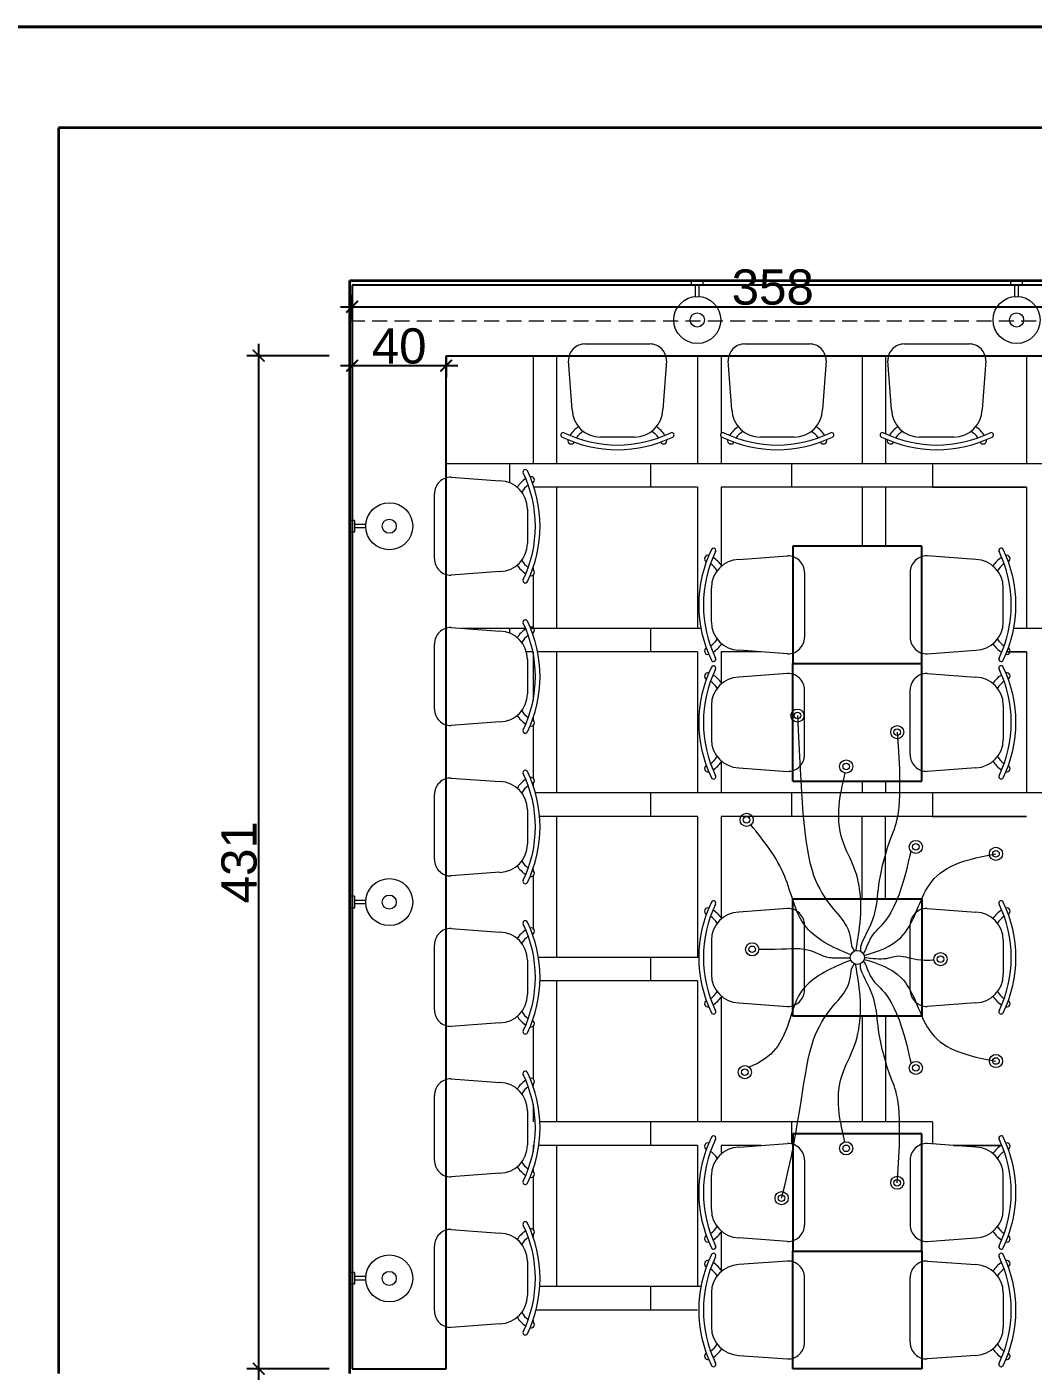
# Model space of a CAD drawing. Header units: millimetres. Extents: x -937 to 10425, y -275 to 2422.
# Drawn here: x 7904 to 8333, y 750 to 1322 of the extents above; entities that cross this region are included whole.
import ezdxf

# ---------------------------------------------------------------- set-up
doc = ezdxf.new("R2010")
doc.units = ezdxf.units.MM
doc.header["$PDMODE"] = 35
doc.linetypes.add('HIDDEN', pattern=[9.525, 6.35, -3.175])
for name, color, linetype, lineweight in [('Sebe - ANTET', 143, 'Continuous', 5), ('Sebe - Aydınlatma', 240, 'Continuous', 18), ('Sebe - Duvar', 5, 'Continuous', 35), ('Sebe - Mobilya', 11, 'Continuous', 25), ('Sebe - Mobilya Alçak', 41, 'Continuous', 20), ('Sebe - Tefriş - ince', 9, 'Continuous', 0)]:
    doc.layers.add(name, color=color, linetype=linetype, lineweight=lineweight)
doc.styles.get("Standard").update_dxf_attribs({"font": 'arial.ttf'})
doc.dimstyles.new('ölçü iç', dxfattribs={"dimtxt": 15, "dimasz": 5, "dimexe": 5, "dimexo": 0.625, "dimtad": 1, "dimdec": 0, "dimtxsty": 'Standard', "dimblk": 'ARCHTICK', "dimcen": 5, "dimdle": 5, "dimclrd": 253, "dimclre": 253, "dimadec": 0, "dimazin": 0, "dimtfac": 1, "dimtdec": 0, "dimtmove": 0, "dimatfit": 3, "dimldrblk": 'ARCHTICK', "dimfxl": 30, "dimfxlon": 1, "dimarcsym": 2})

# ---------------------------------------------------------------- blocks, each defined once
blk = doc.blocks.new('_ArchTick')
at = {"color": 0, "linetype": 'ByBlock', "const_width": 0.15}
blk.add_lwpolyline([(-0.5, -0.5), (0.5, 0.5)], dxfattribs=at)
blk = doc.blocks.new('*D200')
at = {"layer": 'Defpoints', "color": 0, "transparency": 16777216}
for p in [(8003.03, 1182.28), (8082.8, 1182.28), (8082.8, 751.28)]:
    blk.add_point(p, dxfattribs=at)
at = {"layer": 'Sebe - Tefriş - ince', "color": 253, "lineweight": -2, "transparency": 16777216}
for p, q in [((8003.03, 746.28), (8003.03, 1187.28)), ((8033.03, 1182.28), (7998.03, 1182.28)), ((8033.03, 751.28), (7998.03, 751.28))]:
    blk.add_line(p, q, dxfattribs=at)
at = {"layer": 'Sebe - Tefriş - ince', "color": 253, "lineweight": -2, "transparency": 16777216, "xscale": 5, "yscale": 5, "zscale": 5}
for p, rotation in [((8003.03, 1182.28), 90), ((8003.03, 751.28), 270)]:
    blk.add_blockref('_ArchTick', p, dxfattribs=dict(at, rotation=rotation))
at = {"layer": 'Sebe - Tefriş - ince', "color": 0, "transparency": 16777216, "insert": (7994.75, 966.78), "char_height": 15, "attachment_point": 5, "rotation": 90}
blk.add_mtext('431', dxfattribs=at)
blk = doc.blocks.new('*D201')
at = {"layer": 'Defpoints', "color": 0, "transparency": 16777216}
for p in [(8400.8, 1203.11), (8042.8, 1197.08), (8400.8, 1197.28)]:
    blk.add_point(p, dxfattribs=at)
at = {"layer": 'Sebe - Tefriş - ince', "color": 253, "lineweight": -2, "transparency": 16777216}
for p, q in [((8042.8, 1197.71), (8042.8, 1208.11)), ((8400.8, 1197.91), (8400.8, 1208.11)), ((8037.8, 1203.11), (8405.8, 1203.11))]:
    blk.add_line(p, q, dxfattribs=at)
at = {"layer": 'Sebe - Tefriş - ince', "color": 253, "lineweight": -2, "transparency": 16777216, "xscale": 5, "yscale": 5, "zscale": 5, "rotation": 180}
blk.add_blockref('_ArchTick', (8042.8, 1203.11), dxfattribs=at)
at = {"layer": 'Sebe - Tefriş - ince', "color": 253, "lineweight": -2, "transparency": 16777216, "xscale": 5, "yscale": 5, "zscale": 5}
blk.add_blockref('_ArchTick', (8400.8, 1203.11), dxfattribs=at)
at = {"layer": 'Sebe - Tefriş - ince', "color": 0, "transparency": 16777216, "insert": (8221.8, 1211.4), "char_height": 15, "attachment_point": 5}
blk.add_mtext('358', dxfattribs=at)
blk = doc.blocks.new('*D202')
at = {"layer": 'Defpoints', "color": 0, "transparency": 16777216}
for p in [(8042.8, 1182.28), (8082.8, 1182.28), (8042.8, 1178.04)]:
    blk.add_point(p, dxfattribs=at)
at = {"layer": 'Sebe - Tefriş - ince', "color": 253, "lineweight": -2, "transparency": 16777216}
for p, q in [((8042.8, 1181.66), (8042.8, 1173.04)), ((8082.8, 1181.66), (8082.8, 1173.04)), ((8087.8, 1178.04), (8037.8, 1178.04))]:
    blk.add_line(p, q, dxfattribs=at)
at = {"layer": 'Sebe - Tefriş - ince', "color": 253, "lineweight": -2, "transparency": 16777216, "xscale": 5, "yscale": 5, "zscale": 5, "rotation": 180}
blk.add_blockref('_ArchTick', (8042.8, 1178.04), dxfattribs=at)
at = {"layer": 'Sebe - Tefriş - ince', "color": 253, "lineweight": -2, "transparency": 16777216, "xscale": 5, "yscale": 5, "zscale": 5}
blk.add_blockref('_ArchTick', (8082.8, 1178.04), dxfattribs=at)
at = {"layer": 'Sebe - Tefriş - ince', "color": 0, "transparency": 16777216, "insert": (8062.8, 1186.33), "char_height": 15, "attachment_point": 5}
blk.add_mtext('40', dxfattribs=at)
blk = doc.blocks.new('*D197')
at = {"layer": 'Defpoints', "color": 0, "transparency": 16777216}
for p in [(8003.03, 1182.28), (8082.8, 1182.28), (8082.8, 751.28)]:
    blk.add_point(p, dxfattribs=at)
at = {"layer": 'Sebe - Tefriş - ince', "color": 253, "lineweight": -2, "transparency": 16777216}
for p, q in [((8003.03, 746.28), (8003.03, 1187.28)), ((8033.03, 1182.28), (7998.03, 1182.28)), ((8033.03, 751.28), (7998.03, 751.28))]:
    blk.add_line(p, q, dxfattribs=at)
at = {"layer": 'Sebe - Tefriş - ince', "color": 253, "lineweight": -2, "transparency": 16777216, "xscale": 5, "yscale": 5, "zscale": 5}
for p, rotation in [((8003.03, 1182.28), 90), ((8003.03, 751.28), 270)]:
    blk.add_blockref('_ArchTick', p, dxfattribs=dict(at, rotation=rotation))
at = {"layer": 'Sebe - Tefriş - ince', "color": 0, "transparency": 16777216, "insert": (7994.75, 966.78), "char_height": 15, "attachment_point": 5, "rotation": 90}
blk.add_mtext('431', dxfattribs=at)
blk = doc.blocks.new('*D198')
at = {"layer": 'Defpoints', "color": 0, "transparency": 16777216}
for p in [(8400.8, 1203.11), (8042.8, 1197.08), (8400.8, 1197.28)]:
    blk.add_point(p, dxfattribs=at)
at = {"layer": 'Sebe - Tefriş - ince', "color": 253, "lineweight": -2, "transparency": 16777216}
for p, q in [((8042.8, 1197.71), (8042.8, 1208.11)), ((8400.8, 1197.91), (8400.8, 1208.11)), ((8037.8, 1203.11), (8405.8, 1203.11))]:
    blk.add_line(p, q, dxfattribs=at)
at = {"layer": 'Sebe - Tefriş - ince', "color": 253, "lineweight": -2, "transparency": 16777216, "xscale": 5, "yscale": 5, "zscale": 5, "rotation": 180}
blk.add_blockref('_ArchTick', (8042.8, 1203.11), dxfattribs=at)
at = {"layer": 'Sebe - Tefriş - ince', "color": 253, "lineweight": -2, "transparency": 16777216, "xscale": 5, "yscale": 5, "zscale": 5}
blk.add_blockref('_ArchTick', (8400.8, 1203.11), dxfattribs=at)
at = {"layer": 'Sebe - Tefriş - ince', "color": 0, "transparency": 16777216, "insert": (8221.8, 1211.4), "char_height": 15, "attachment_point": 5}
blk.add_mtext('358', dxfattribs=at)
blk = doc.blocks.new('*D199')
at = {"layer": 'Defpoints', "color": 0, "transparency": 16777216}
for p in [(8042.8, 1182.28), (8082.8, 1182.28), (8042.8, 1178.04)]:
    blk.add_point(p, dxfattribs=at)
at = {"layer": 'Sebe - Tefriş - ince', "color": 253, "lineweight": -2, "transparency": 16777216}
for p, q in [((8042.8, 1181.66), (8042.8, 1173.04)), ((8082.8, 1181.66), (8082.8, 1173.04)), ((8087.8, 1178.04), (8037.8, 1178.04))]:
    blk.add_line(p, q, dxfattribs=at)
at = {"layer": 'Sebe - Tefriş - ince', "color": 253, "lineweight": -2, "transparency": 16777216, "xscale": 5, "yscale": 5, "zscale": 5, "rotation": 180}
blk.add_blockref('_ArchTick', (8042.8, 1178.04), dxfattribs=at)
at = {"layer": 'Sebe - Tefriş - ince', "color": 253, "lineweight": -2, "transparency": 16777216, "xscale": 5, "yscale": 5, "zscale": 5}
blk.add_blockref('_ArchTick', (8082.8, 1178.04), dxfattribs=at)
at = {"layer": 'Sebe - Tefriş - ince', "color": 0, "transparency": 16777216, "insert": (8062.8, 1186.33), "char_height": 15, "attachment_point": 5}
blk.add_mtext('40', dxfattribs=at)

msp = doc.modelspace()

# ---------------------------------------------------------------- linework, layer by layer
at = {"layer": 'Sebe - ANTET', "lineweight": 40}
msp.add_lwpolyline([(7634, 218.55), (8610.06, 218.53), (8610.06, 1322.15), (7634, 1322.17)], close=True, dxfattribs=at)
at = {"layer": 'Sebe - Aydınlatma'}
for p, q in [((8187.2, 1212.3), (8187.2, 1214.28)), ((8187.2, 1214.28), (8192.2, 1214.28)), ((8192.2, 1212.3), (8192.2, 1214.28)), ((8323.09, 1212.3), (8323.09, 1214.28)), ((8323.09, 1214.28), (8328.09, 1214.28)), ((8328.09, 1212.3), (8328.09, 1214.28)), ((8192.2, 1212.3), (8187.2, 1212.3)), ((8188.95, 1207.45), (8188.95, 1212.3)), ((8190.45, 1207.45), (8190.45, 1212.3)), ((8328.09, 1212.3), (8323.09, 1212.3)), ((8324.84, 1207.45), (8324.84, 1212.3)), ((8326.34, 1207.45), (8326.34, 1212.3)), ((8043.78, 1112.23), (8041.8, 1112.23)), ((8041.8, 1107.23), (8041.8, 1112.23)), ((8043.78, 1112.23), (8043.78, 1107.23)), ((8048.63, 1110.48), (8043.78, 1110.48)), ((8043.78, 1107.23), (8041.8, 1107.23)), ((8048.63, 1108.98), (8043.78, 1108.98)), ((8043.78, 952.3), (8041.8, 952.3)), ((8041.8, 947.3), (8041.8, 952.3)), ((8043.78, 952.3), (8043.78, 947.3)), ((8048.63, 950.55), (8043.78, 950.55)), ((8043.78, 947.3), (8041.8, 947.3)), ((8048.63, 949.05), (8043.78, 949.05)), ((8043.78, 792.23), (8041.8, 792.23)), ((8041.8, 787.23), (8041.8, 792.23)), ((8043.78, 792.23), (8043.78, 787.23)), ((8048.63, 790.48), (8043.78, 790.48)), ((8043.78, 787.23), (8041.8, 787.23)), ((8048.63, 788.98), (8043.78, 788.98))]:
    msp.add_line(p, q, dxfattribs=at)
for centre, radius in [((8189.7, 1197.48), 10), ((8325.59, 1197.48), 10), ((8189.7, 1197.48), 3), ((8325.59, 1197.48), 3), ((8058.6, 1109.73), 10), ((8058.6, 1109.73), 3), ((8232.3, 1029.17), 2.8), ((8232.3, 1029.17), 1.4), ((8274.8, 1022.15), 2.8), ((8274.8, 1022.15), 1.4), ((8253.05, 1007.5), 2.8), ((8253.05, 1007.5), 1.4), ((8210.68, 984.79), 2.8), ((8210.68, 984.79), 1.4), ((8282.72, 973.29), 2.8), ((8282.72, 973.29), 1.4), ((8316.81, 970.35), 2.8), ((8316.81, 970.35), 1.4), ((8058.6, 949.8), 10), ((8058.6, 949.8), 3), ((8213.04, 929.74), 2.8), ((8213.04, 929.74), 1.4), ((8257.8, 926.28), 3), ((8293.23, 925.56), 2.8), ((8293.23, 925.56), 1.4), ((8282.72, 879.27), 2.8), ((8316.81, 882.21), 2.8), ((8316.81, 882.21), 1.4), ((8209.91, 877.46), 2.8), ((8209.91, 877.46), 1.4), ((8282.72, 879.27), 1.4), ((8253.05, 845.06), 2.8), ((8253.05, 845.06), 1.4), ((8274.8, 830.42), 2.8), ((8274.8, 830.42), 1.4), ((8225.58, 823.85), 2.8), ((8225.58, 823.85), 1.4), ((8058.6, 789.73), 10), ((8058.6, 789.73), 3)]:
    msp.add_circle(centre, radius, dxfattribs=at)
for points, knots in [([(8232.3, 1029.17), (8234.1, 996.05), (8234.88, 955.62), (8255.46, 941.29), (8254.75, 931.21), (8256.24, 929.5), (8256.55, 929.01)], [2.92687, 2.92687, 2.92687, 2.92687, 12.007547, 19.867591, 25.196402, 26.953345, 26.953345, 26.953345, 26.953345]), ([(8274.8, 1022.15), (8277.3, 989.59), (8266.02, 965.07), (8267.51, 943.96), (8258.96, 932.94), (8259.11, 929.76), (8259.22, 928.92)], [2.755819, 2.755819, 2.755819, 2.755819, 4.843756, 11.626847, 18.7176, 21.248534, 21.248534, 21.248534, 21.248534]), ([(8252.44, 1004.77), (8252.34, 1004.08), (8246.4, 980.29), (8258.82, 966.06), (8260.01, 943.98), (8257.11, 930.06), (8257.22, 929.23)], [2.755819, 2.755819, 2.755819, 2.755819, 4.843756, 11.626847, 18.7176, 21.248534, 21.248534, 21.248534, 21.248534]), ([(8255.02, 927.41), (8247.19, 930.61), (8232.61, 937.36), (8228.15, 963.14), (8218.11, 975.89), (8212.48, 982.64)], [2.787961, 2.787961, 2.787961, 2.787961, 26.41129, 48.710653, 74.913912, 74.913912, 74.913912, 74.913912]), ([(8260.33, 927.89), (8260.46, 928.03), (8261.84, 929.74), (8263.35, 938.44), (8274.56, 942.65), (8280.59, 971.17), (8280.75, 971.3)], [2.937799, 2.937799, 2.937799, 2.937799, 3.553257, 9.912365, 19.086414, 19.623061, 19.623061, 19.623061, 19.623061]), ([(8260.68, 927.1), (8266.73, 928.85), (8280.43, 933.74), (8286.08, 960.69), (8299.98, 967.54), (8316.81, 970.35)], [2.731917, 2.731917, 2.731917, 2.731917, 19.995629, 44.106089, 74.066497, 74.066497, 74.066497, 74.066497]), ([(8215.84, 929.74), (8227.02, 929.75), (8238, 931.19), (8242.71, 925.67), (8249.26, 926.19), (8254.8, 926.17)], [3.240193, 3.240193, 3.240193, 3.240193, 6.458005, 13.548758, 16.076674, 16.076674, 16.076674, 16.076674]), ([(8290.47, 925.12), (8289.9, 925.06), (8283.05, 924.53), (8275.67, 928.04), (8269.82, 924.75), (8262.62, 926.03), (8260.79, 926.11)], [2.864699, 2.864699, 2.864699, 2.864699, 4.759074, 9.979095, 15.48138, 20.959343, 20.959343, 20.959343, 20.959343]), ([(8255.02, 925.16), (8247.19, 921.95), (8232.61, 915.2), (8228.85, 896.54), (8222.27, 883.51), (8211.7, 879.61)], [2.787961, 2.787961, 2.787961, 2.787961, 26.41129, 48.710653, 74.913912, 74.913912, 74.913912, 74.913912]), ([(8225.58, 823.85), (8234.1, 856.52), (8234.88, 896.95), (8255.46, 911.28), (8254.75, 921.36), (8256.24, 923.07), (8256.55, 923.55)], [2.92687, 2.92687, 2.92687, 2.92687, 12.007547, 19.867591, 25.196402, 26.953345, 26.953345, 26.953345, 26.953345]), ([(8252.44, 847.79), (8252.34, 848.48), (8246.4, 872.27), (8258.82, 886.5), (8260.01, 908.58), (8257.11, 922.5), (8257.22, 923.34)], [2.755819, 2.755819, 2.755819, 2.755819, 4.843756, 11.626847, 18.7176, 21.248534, 21.248534, 21.248534, 21.248534]), ([(8274.8, 830.42), (8277.3, 862.98), (8266.02, 887.5), (8267.51, 908.6), (8258.96, 919.63), (8259.11, 922.81), (8259.22, 923.64)], [2.755819, 2.755819, 2.755819, 2.755819, 4.843756, 11.626847, 18.7176, 21.248534, 21.248534, 21.248534, 21.248534]), ([(8260.33, 924.67), (8260.46, 924.53), (8261.84, 922.83), (8263.35, 914.12), (8274.56, 909.92), (8280.59, 881.39), (8280.75, 881.27)], [2.937799, 2.937799, 2.937799, 2.937799, 3.553257, 9.912365, 19.086414, 19.623061, 19.623061, 19.623061, 19.623061]), ([(8260.68, 925.47), (8266.73, 923.72), (8280.43, 918.82), (8286.08, 891.87), (8299.98, 885.02), (8316.81, 882.21)], [2.731917, 2.731917, 2.731917, 2.731917, 19.995629, 44.106089, 74.066497, 74.066497, 74.066497, 74.066497])]:
    msp.add_open_spline(points, degree=3, knots=knots, dxfattribs=at)
at = {"layer": 'Sebe - Duvar', "lineweight": 35}
for p, q in [((8412.8, 1279.28), (7917.8, 1279.28)), ((7917.8, 1279.28), (7917.8, 749.28)), ((8041.8, 749.28), (8041.8, 1214.28)), ((8041.8, 1214.28), (8402.8, 1214.28))]:
    msp.add_line(p, q, dxfattribs=at)
at = {"layer": 'Sebe - Mobilya'}
for p, q in [((8400.8, 1212.28), (8042.8, 1212.28)), ((8042.8, 1212.28), (8042.8, 751.28)), ((8082.8, 751.28), (8082.8, 1182.28)), ((8082.8, 1182.28), (8400.8, 1182.28)), ((8230.3, 1101.28), (8230.3, 1051.28)), ((8285.3, 1101.28), (8230.3, 1101.28)), ((8285.3, 1051.28), (8285.3, 1101.28)), ((8230.3, 1051.28), (8285.3, 1051.28)), ((8230.3, 1001.28), (8230.3, 1051.28)), ((8230.3, 1051.28), (8285.3, 1051.28)), ((8285.3, 1001.28), (8285.3, 1051.28)), ((8230.3, 1001.28), (8285.3, 1001.28)), ((8230.3, 901.28), (8230.3, 951.28)), ((8230.3, 951.28), (8285.3, 951.28)), ((8285.3, 951.28), (8285.3, 901.28)), ((8285.3, 901.28), (8230.3, 901.28)), ((8230.3, 851.28), (8230.3, 801.28)), ((8285.3, 851.28), (8230.3, 851.28)), ((8285.3, 801.28), (8285.3, 851.28)), ((8230.3, 801.28), (8285.3, 801.28)), ((8230.3, 751.28), (8230.3, 801.28)), ((8230.3, 801.28), (8285.3, 801.28)), ((8285.3, 801.28), (8285.3, 751.28)), ((8042.8, 751.28), (8082.8, 751.28)), ((8285.3, 751.28), (8230.3, 751.28))]:
    msp.add_line(p, q, dxfattribs=at)
at = {"layer": 'Sebe - Mobilya Alçak', "ltscale": 30}
for p, q in [((8141.88, 1187.28), (8169.54, 1187.28)), ((8209.86, 1187.28), (8237.52, 1187.28)), ((8277.79, 1187.28), (8305.46, 1187.28)), ((8136.41, 1159.37), (8134.88, 1180.12)), ((8176.54, 1180.12), (8175, 1159.37)), ((8204.4, 1159.37), (8202.86, 1180.12)), ((8244.52, 1180.12), (8242.98, 1159.37)), ((8272.33, 1159.37), (8270.8, 1180.12)), ((8312.45, 1180.12), (8310.92, 1159.37)), ((8163.01, 1147.68), (8148.41, 1147.68)), ((8230.99, 1147.68), (8216.39, 1147.68)), ((8298.92, 1147.68), (8284.33, 1147.68)), ((8084.96, 1130.56), (8105.71, 1129.03)), ((8077.8, 1095.9), (8077.8, 1123.57)), ((8117.4, 1117.03), (8117.4, 1102.44)), ((8207.39, 1095.58), (8228.13, 1097.11)), ((8308.21, 1095.58), (8287.46, 1097.11)), ((8105.71, 1090.44), (8084.96, 1088.9)), ((8235.3, 1090.11), (8235.3, 1062.45)), ((8280.3, 1090.11), (8280.3, 1062.45)), ((8195.7, 1068.98), (8195.7, 1083.58)), ((8319.9, 1068.98), (8319.9, 1083.58)), ((8084.96, 1066.61), (8105.71, 1065.08)), ((8077.8, 1031.95), (8077.8, 1059.61)), ((8117.4, 1053.08), (8117.4, 1038.48)), ((8228.13, 1055.45), (8207.39, 1056.99)), ((8287.46, 1055.45), (8308.21, 1056.99)), ((8228.13, 1047.11), (8207.39, 1045.58)), ((8287.46, 1047.11), (8308.21, 1045.58)), ((8235.3, 1012.45), (8235.3, 1040.11)), ((8280.3, 1012.45), (8280.3, 1040.11)), ((8195.7, 1033.58), (8195.7, 1018.98)), ((8319.9, 1033.58), (8319.9, 1018.98)), ((8105.71, 1026.49), (8084.96, 1024.95)), ((8207.39, 1006.99), (8228.13, 1005.45)), ((8308.21, 1006.99), (8287.46, 1005.45)), ((8084.96, 1002.61), (8105.71, 1001.08)), ((8077.8, 967.95), (8077.8, 995.61)), ((8117.4, 989.08), (8117.4, 974.48)), ((8105.71, 962.49), (8084.96, 960.95)), ((8228.13, 947.11), (8207.39, 945.58)), ((8287.46, 947.11), (8308.21, 945.58)), ((8084.96, 938.61), (8105.71, 937.08)), ((8235.3, 912.45), (8235.3, 940.11)), ((8280.3, 912.45), (8280.3, 940.11)), ((8195.7, 933.58), (8195.7, 918.98)), ((8319.9, 933.58), (8319.9, 918.98)), ((8077.8, 903.95), (8077.8, 931.61)), ((8117.4, 925.08), (8117.4, 910.48)), ((8207.39, 906.99), (8228.13, 905.45)), ((8308.21, 906.99), (8287.46, 905.45)), ((8105.71, 898.49), (8084.96, 896.95)), ((8084.96, 874.6), (8105.71, 873.07)), ((8077.8, 839.94), (8077.8, 867.61)), ((8117.4, 861.07), (8117.4, 846.48)), ((8207.39, 845.58), (8228.13, 847.11)), ((8308.21, 845.58), (8287.46, 847.11)), ((8235.3, 840.11), (8235.3, 812.45)), ((8280.3, 840.11), (8280.3, 812.45)), ((8105.71, 834.48), (8084.96, 832.94)), ((8195.7, 818.98), (8195.7, 833.58)), ((8319.9, 818.98), (8319.9, 833.58)), ((8084.96, 810.56), (8105.71, 809.03)), ((8228.13, 805.45), (8207.39, 806.99)), ((8287.46, 805.45), (8308.21, 806.99)), ((8077.8, 775.9), (8077.8, 803.57)), ((8117.4, 797.03), (8117.4, 782.44)), ((8228.13, 797.11), (8207.39, 795.58)), ((8287.46, 797.11), (8308.21, 795.58)), ((8235.3, 762.45), (8235.3, 790.11)), ((8280.3, 762.45), (8280.3, 790.11)), ((8195.7, 783.58), (8195.7, 768.98)), ((8319.9, 783.58), (8319.9, 768.98)), ((8105.71, 770.44), (8084.96, 768.9)), ((8207.39, 756.99), (8228.13, 755.45)), ((8308.21, 756.99), (8287.46, 755.45))]:
    msp.add_line(p, q, dxfattribs=at)
for centre, radius, start, end in [((8141.88, 1180.28), 7, 90, 181.3639), ((8169.54, 1180.28), 7, 358.6361, 90), ((8209.86, 1180.28), 7, 90, 181.3639), ((8237.52, 1180.28), 7, 358.6361, 90), ((8277.79, 1180.28), 7, 90, 181.3639), ((8305.46, 1180.28), 7, 358.6361, 90), ((8148.41, 1159.68), 12, 181.4786, 270), ((8163.01, 1159.68), 12, 270, 358.5214), ((8216.39, 1159.68), 12, 181.4786, 270), ((8230.99, 1159.68), 12, 270, 358.5214), ((8284.33, 1159.68), 12, 181.4786, 270), ((8298.92, 1159.68), 12, 270, 358.5214), ((8146.62, 1140.91), 13.42, 123.8436, 146.1783), ((8146.01, 1142.03), 9.41, 120.8902, 145.8824), ((8165.41, 1142.03), 9.41, 34.1169, 59.1091), ((8164.79, 1140.91), 13.42, 33.821, 56.1557), ((8214.6, 1140.91), 13.42, 123.8436, 146.1783), ((8213.99, 1142.03), 9.41, 120.8902, 145.8824), ((8233.39, 1142.03), 9.41, 34.1169, 59.1091), ((8232.78, 1140.91), 13.42, 33.821, 56.1557), ((8282.54, 1140.91), 13.42, 123.8436, 146.1783), ((8281.92, 1142.03), 9.41, 120.8902, 145.8824), ((8301.33, 1142.03), 9.41, 34.1169, 59.1091), ((8300.71, 1140.91), 13.42, 33.821, 56.1557), ((8155.71, 1196.43), 54.14, 244.2098, 295.7895), ((8155.71, 1196.43), 52.14, 244.2098, 295.7895), ((8136.02, 1146.11), 1.39, 162.3823, 334.8695), ((8175.4, 1146.11), 1.39, 205.1305, 17.6177), ((8223.69, 1196.43), 54.14, 244.2098, 295.7895), ((8223.69, 1196.43), 52.14, 244.2098, 295.7895), ((8204, 1146.11), 1.39, 162.3823, 334.8695), ((8243.38, 1146.11), 1.39, 205.1305, 17.6177), ((8291.63, 1196.43), 54.14, 244.2098, 295.7895), ((8291.63, 1196.43), 52.14, 244.2098, 295.7895), ((8271.93, 1146.11), 1.39, 162.3823, 334.8695), ((8311.32, 1146.11), 1.39, 205.1305, 17.6177), ((8068.65, 1109.73), 52.14, 334.2098, 25.7895), ((8068.65, 1109.73), 54.14, 334.2098, 25.7895), ((8084.8, 1123.57), 7, 88.6361, 180), ((8105.4, 1117.03), 12, 360, 88.5214), ((8124.17, 1118.82), 13.42, 123.821, 146.1557), ((8123.05, 1119.43), 9.41, 124.1169, 149.1091), ((8118.96, 1129.43), 1.39, 295.1305, 107.6177), ((8105.4, 1102.44), 12, 271.4786, 360), ((8244.44, 1076.28), 54.14, 154.2098, 205.7895), ((8244.44, 1076.28), 52.14, 154.2098, 205.7895), ((8271.15, 1076.28), 52.14, 334.2105, 25.7902), ((8271.15, 1076.28), 54.14, 334.2105, 25.7902), ((8084.8, 1095.9), 7, 180, 271.3639), ((8124.17, 1100.65), 13.42, 213.8436, 236.1783), ((8123.05, 1100.03), 9.41, 210.8902, 235.8824), ((8194.13, 1095.97), 1.39, 72.3823, 244.8695), ((8190.05, 1085.98), 9.41, 30.8902, 55.8824), ((8207.7, 1083.58), 12, 91.4786, 180), ((8188.92, 1085.37), 13.42, 33.8436, 56.1783), ((8228.3, 1090.11), 7, 0, 91.3639), ((8287.3, 1090.11), 7, 88.6361, 180), ((8307.9, 1083.58), 12, 0, 88.5214), ((8326.67, 1085.37), 13.42, 123.8217, 146.1564), ((8325.55, 1085.98), 9.41, 124.1176, 149.1098), ((8321.46, 1095.97), 1.39, 295.1305, 107.6177), ((8118.96, 1090.04), 1.39, 252.3823, 64.8695), ((8084.8, 1059.61), 7, 88.6361, 180), ((8105.4, 1053.08), 12, 360, 88.5214), ((8124.17, 1054.87), 13.42, 123.821, 146.1557), ((8068.65, 1045.78), 52.14, 334.2098, 25.7895), ((8068.65, 1045.78), 54.14, 334.2098, 25.7895), ((8118.96, 1065.47), 1.39, 295.1305, 107.6177), ((8207.7, 1068.98), 12, 180, 268.5214), ((8307.9, 1068.98), 12, 271.4786, 0), ((8123.05, 1055.48), 9.41, 124.1169, 149.1091), ((8190.05, 1066.58), 9.41, 304.1169, 329.1091), ((8188.92, 1067.2), 13.42, 303.821, 326.1557), ((8228.3, 1062.45), 7, 268.6361, 0), ((8287.3, 1062.45), 7, 180, 271.3639), ((8326.67, 1067.2), 13.42, 213.8443, 236.179), ((8325.55, 1066.58), 9.41, 210.8909, 235.8831), ((8194.13, 1056.59), 1.39, 115.1305, 287.6177), ((8321.46, 1056.59), 1.39, 252.3823, 64.8695), ((8244.44, 1026.28), 54.14, 154.2105, 205.7902), ((8244.44, 1026.28), 52.14, 154.2105, 205.7902), ((8194.13, 1045.97), 1.39, 72.3823, 244.8695), ((8228.3, 1040.11), 7, 360, 91.3639), ((8287.3, 1040.11), 7, 88.6361, 180), ((8271.15, 1026.28), 52.14, 334.2098, 25.7895), ((8271.15, 1026.28), 54.14, 334.2098, 25.7895), ((8321.46, 1045.97), 1.39, 295.1305, 107.6177), ((8190.05, 1035.98), 9.41, 30.8909, 55.8831), ((8207.7, 1033.58), 12, 91.4786, 180), ((8188.92, 1035.37), 13.42, 33.8443, 56.179), ((8307.9, 1033.58), 12, 360, 88.5214), ((8326.67, 1035.37), 13.42, 123.821, 146.1557), ((8325.55, 1035.98), 9.41, 124.1169, 149.1091), ((8105.4, 1038.48), 12, 271.4786, 360), ((8084.8, 1031.95), 7, 180, 271.3639), ((8123.05, 1036.08), 9.41, 210.8902, 235.8824), ((8124.17, 1036.7), 13.42, 213.8436, 236.1783), ((8118.96, 1026.09), 1.39, 252.3823, 64.8695), ((8207.7, 1018.98), 12, 180, 268.5214), ((8307.9, 1018.98), 12, 271.4786, 360), ((8228.3, 1012.45), 7, 268.6361, 360), ((8287.3, 1012.45), 7, 180, 271.3639), ((8194.13, 1006.59), 1.39, 115.1305, 287.6177), ((8190.05, 1016.58), 9.41, 304.1176, 329.1098), ((8188.92, 1017.2), 13.42, 303.8217, 326.1564), ((8326.67, 1017.2), 13.42, 213.8436, 236.1783), ((8325.55, 1016.58), 9.41, 210.8902, 235.8824), ((8321.46, 1006.59), 1.39, 252.3823, 64.8695), ((8084.8, 995.61), 7, 88.6361, 180), ((8105.4, 989.08), 12, 360, 88.5214), ((8124.17, 990.87), 13.42, 123.821, 146.1557), ((8068.65, 981.78), 52.14, 334.2098, 25.7895), ((8068.65, 981.78), 54.14, 334.2098, 25.7895), ((8118.96, 1001.47), 1.39, 295.1305, 107.6177), ((8123.05, 991.48), 9.41, 124.1169, 149.1091), ((8105.4, 974.48), 12, 271.4786, 360), ((8084.8, 967.95), 7, 180, 271.3639), ((8123.05, 972.08), 9.41, 210.8902, 235.8824), ((8124.17, 972.7), 13.42, 213.8436, 236.1783), ((8118.96, 962.09), 1.39, 252.3823, 64.8695), ((8244.44, 926.28), 54.14, 154.2105, 205.7902), ((8271.15, 926.28), 54.14, 334.2098, 25.7895), ((8244.44, 926.28), 52.14, 154.2105, 205.7902), ((8194.13, 945.97), 1.39, 72.3823, 244.8695), ((8190.05, 935.98), 9.41, 30.8909, 55.8831), ((8207.7, 933.58), 12, 91.4786, 180), ((8188.92, 935.37), 13.42, 33.8443, 56.179), ((8228.3, 940.11), 7, 360, 91.3639), ((8287.3, 940.11), 7, 88.6361, 180), ((8307.9, 933.58), 12, 360, 88.5214), ((8326.67, 935.37), 13.42, 123.821, 146.1557), ((8325.55, 935.98), 9.41, 124.1169, 149.1091), ((8271.15, 926.28), 52.14, 334.2098, 25.7895), ((8321.46, 945.97), 1.39, 295.1305, 107.6177), ((8084.8, 931.61), 7, 88.6361, 180), ((8124.17, 926.87), 13.42, 123.821, 146.1557), ((8068.65, 917.78), 52.14, 334.2098, 25.7895), ((8068.65, 917.78), 54.14, 334.2098, 25.7895), ((8118.96, 937.47), 1.39, 295.1305, 107.6177), ((8105.4, 925.08), 12, 360, 88.5214), ((8123.05, 927.48), 9.41, 124.1169, 149.1091), ((8207.7, 918.98), 12, 180, 268.5214), ((8307.9, 918.98), 12, 271.4786, 360), ((8105.4, 910.48), 12, 271.4786, 360), ((8190.05, 916.58), 9.41, 304.1176, 329.1098), ((8188.92, 917.2), 13.42, 303.8217, 326.1564), ((8228.3, 912.45), 7, 268.6361, 360), ((8287.3, 912.45), 7, 180, 271.3639), ((8326.67, 917.2), 13.42, 213.8436, 236.1783), ((8325.55, 916.58), 9.41, 210.8902, 235.8824), ((8084.8, 903.95), 7, 180, 271.3639), ((8194.13, 906.59), 1.39, 115.1305, 287.6177), ((8321.46, 906.59), 1.39, 252.3823, 64.8695), ((8124.17, 908.7), 13.42, 213.8436, 236.1783), ((8123.05, 908.08), 9.41, 210.8902, 235.8824), ((8118.96, 898.09), 1.39, 252.3823, 64.8695), ((8068.65, 853.77), 52.14, 334.2098, 25.7895), ((8068.65, 853.77), 54.14, 334.2098, 25.7895), ((8084.8, 867.61), 7, 88.6361, 180), ((8105.4, 861.07), 12, 360, 88.5214), ((8124.17, 862.86), 13.42, 123.821, 146.1557), ((8123.05, 863.48), 9.41, 124.1169, 149.1091), ((8118.96, 873.47), 1.39, 295.1305, 107.6177), ((8105.4, 846.48), 12, 271.4786, 360), ((8244.44, 826.28), 54.14, 154.2098, 205.7895), ((8244.44, 826.28), 52.14, 154.2098, 205.7895), ((8194.13, 845.97), 1.39, 72.3823, 244.8695), ((8228.3, 840.11), 7, 0, 91.3639), ((8287.3, 840.11), 7, 88.6361, 180), ((8326.67, 835.37), 13.42, 123.8217, 146.1564), ((8271.15, 826.28), 52.14, 334.2105, 25.7902), ((8271.15, 826.28), 54.14, 334.2105, 25.7902), ((8321.46, 845.97), 1.39, 295.1305, 107.6177), ((8190.05, 835.98), 9.41, 30.8902, 55.8824), ((8207.7, 833.58), 12, 91.4786, 180), ((8307.9, 833.58), 12, 0, 88.5214), ((8325.55, 835.98), 9.41, 124.1176, 149.1098), ((8084.8, 839.94), 7, 180, 271.3639), ((8124.17, 844.69), 13.42, 213.8436, 236.1783), ((8123.05, 844.07), 9.41, 210.8902, 235.8824), ((8118.96, 834.08), 1.39, 252.3823, 64.8695), ((8207.7, 818.98), 12, 180, 268.5214), ((8307.9, 818.98), 12, 271.4786, 0), ((8068.65, 789.73), 52.14, 334.2098, 25.7895), ((8068.65, 789.73), 54.14, 334.2098, 25.7895), ((8228.3, 812.45), 7, 268.6361, 0), ((8287.3, 812.45), 7, 180, 271.3639), ((8084.8, 803.57), 7, 88.6361, 180), ((8105.4, 797.03), 12, 360, 88.5214), ((8124.17, 798.82), 13.42, 123.821, 146.1557), ((8123.05, 799.43), 9.41, 124.1169, 149.1091), ((8118.96, 809.43), 1.39, 295.1305, 107.6177), ((8194.13, 806.59), 1.39, 115.1305, 287.6177), ((8190.05, 816.58), 9.41, 304.1169, 329.1091), ((8188.92, 817.2), 13.42, 303.821, 326.1557), ((8326.67, 817.2), 13.42, 213.8443, 236.179), ((8325.55, 816.58), 9.41, 210.8909, 235.8831), ((8321.46, 806.59), 1.39, 252.3823, 64.8695), ((8244.44, 776.28), 54.14, 154.2105, 205.7902), ((8244.44, 776.28), 52.14, 154.2105, 205.7902), ((8194.13, 795.97), 1.39, 72.3823, 244.8695), ((8207.7, 783.58), 12, 91.4786, 180), ((8188.92, 785.37), 13.42, 33.8443, 56.179), ((8228.3, 790.11), 7, 360, 91.3639), ((8287.3, 790.11), 7, 88.6361, 180), ((8307.9, 783.58), 12, 360, 88.5214), ((8326.67, 785.37), 13.42, 123.821, 146.1557), ((8271.15, 776.28), 52.14, 334.2098, 25.7895), ((8271.15, 776.28), 54.14, 334.2098, 25.7895), ((8321.46, 795.97), 1.39, 295.1305, 107.6177), ((8190.05, 785.98), 9.41, 30.8909, 55.8831), ((8325.55, 785.98), 9.41, 124.1169, 149.1091), ((8105.4, 782.44), 12, 271.4786, 360), ((8084.8, 775.9), 7, 180, 271.3639), ((8124.17, 780.65), 13.42, 213.8436, 236.1783), ((8123.05, 780.03), 9.41, 210.8902, 235.8824), ((8118.96, 770.04), 1.39, 252.3823, 64.8695), ((8207.7, 768.98), 12, 180, 268.5214), ((8307.9, 768.98), 12, 271.4786, 360), ((8190.05, 766.58), 9.41, 304.1176, 329.1098), ((8228.3, 762.45), 7, 268.6361, 360), ((8287.3, 762.45), 7, 180, 271.3639), ((8325.55, 766.58), 9.41, 210.8902, 235.8824), ((8194.13, 756.59), 1.39, 115.1305, 287.6177), ((8188.92, 767.2), 13.42, 303.8217, 326.1564), ((8326.67, 767.2), 13.42, 213.8436, 236.1783), ((8321.46, 756.59), 1.39, 252.3823, 64.8695)]:
    msp.add_arc(centre, radius, start, end, dxfattribs=at)
at = {"layer": 'Sebe - Mobilya Alçak'}
for centre, start, end in [((8132.59, 1148.58), 64.2098, 244.2098), ((8178.83, 1148.58), 295.7902, 115.7902), ((8200.57, 1148.58), 64.2098, 244.2098), ((8246.81, 1148.58), 295.7902, 115.7902), ((8268.51, 1148.58), 64.2098, 244.2098), ((8314.74, 1148.58), 295.7902, 115.7902), ((8116.5, 1132.85), 25.7902, 205.7902), ((8196.6, 1099.4), 334.2098, 154.2098), ((8319, 1099.4), 25.7902, 205.7902), ((8116.5, 1086.61), 154.2098, 334.2098), ((8116.5, 1068.9), 25.7902, 205.7902), ((8196.6, 1053.16), 205.7902, 25.7902), ((8319, 1053.16), 154.2098, 334.2098), ((8196.6, 1049.4), 334.2098, 154.2098), ((8319, 1049.4), 25.7902, 205.7902), ((8116.5, 1022.66), 154.2098, 334.2098), ((8116.5, 1004.9), 25.7902, 205.7902), ((8196.6, 1003.16), 205.7902, 25.7902), ((8319, 1003.16), 154.2098, 334.2098), ((8116.5, 958.66), 154.2098, 334.2098), ((8196.6, 949.4), 334.2098, 154.2098), ((8319, 949.4), 25.7902, 205.7902), ((8116.5, 940.9), 25.7902, 205.7902), ((8196.6, 903.16), 205.7902, 25.7902), ((8319, 903.16), 154.2098, 334.2098), ((8116.5, 894.66), 154.2098, 334.2098), ((8116.5, 876.89), 25.7902, 205.7902), ((8196.6, 849.4), 334.2098, 154.2098), ((8319, 849.4), 25.7902, 205.7902), ((8116.5, 830.65), 154.2098, 334.2098), ((8116.5, 812.85), 25.7902, 205.7902), ((8196.6, 803.16), 205.7902, 25.7902), ((8319, 803.16), 154.2098, 334.2098), ((8196.6, 799.4), 334.2098, 154.2098), ((8319, 799.4), 25.7902, 205.7902), ((8116.5, 766.61), 154.2098, 334.2098), ((8196.6, 753.16), 205.7902, 25.7902), ((8319, 753.16), 154.2098, 334.2098)]:
    msp.add_arc(centre, 1, start, end, dxfattribs=at)
at = {"layer": 'Sebe - Tefriş - ince', "linetype": 'HIDDEN'}
msp.add_line((8041.8, 1197.08), (8402.8, 1197.08), dxfattribs=at)
msp.add_line((8041.8, 1197.08), (8402.8, 1197.08), dxfattribs=at)
at = {"layer": 'Sebe - Tefriş - ince'}
for p, q in [((8119.8, 1182.28), (8119.8, 1136.28)), ((8129.8, 1182.28), (8129.8, 1136.28)), ((8189.8, 1182.28), (8189.8, 1136.28)), ((8199.8, 1182.28), (8199.8, 1149.22)), ((8259.8, 1182.28), (8259.8, 1136.28)), ((8269.8, 1182.28), (8269.8, 1149.08)), ((8329.8, 1182.28), (8329.8, 1136.28)), ((8199.8, 1147.95), (8199.8, 1136.28)), ((8269.8, 1146.88), (8269.8, 1136.28)), ((8109.8, 1136.28), (8082.8, 1136.28)), ((8169.8, 1136.28), (8109.8, 1136.28)), ((8109.8, 1136.28), (8109.8, 1128.2)), ((8229.8, 1136.28), (8169.8, 1136.28)), ((8169.8, 1136.28), (8169.8, 1126.28)), ((8289.8, 1136.28), (8229.8, 1136.28)), ((8229.8, 1136.28), (8229.8, 1126.28)), ((8349.8, 1136.28), (8289.8, 1136.28)), ((8289.8, 1136.28), (8289.8, 1126.28)), ((8129.8, 1126.28), (8119.8, 1126.28)), ((8189.8, 1126.28), (8129.8, 1126.28)), ((8129.8, 1126.28), (8129.8, 1066.28)), ((8189.8, 1126.28), (8189.8, 1066.28)), ((8269.8, 1126.28), (8199.8, 1126.28)), ((8199.8, 1126.28), (8199.8, 1093.23)), ((8259.8, 1126.28), (8259.8, 1101.28)), ((8329.8, 1126.28), (8269.8, 1126.28)), ((8269.8, 1126.28), (8269.8, 1101.28)), ((8289.8, 1126.28), (8329.8, 1126.28)), ((8329.8, 1126.28), (8329.8, 1066.28)), ((8119.8, 1091.98), (8119.8, 1091.15)), ((8119.8, 1091.98), (8119.8, 1091.15)), ((8119.8, 1088.93), (8119.8, 1066.58)), ((8109.8, 1066.28), (8089.41, 1066.28)), ((8116.59, 1066.28), (8109.8, 1066.28)), ((8109.8, 1066.28), (8109.8, 1064.24)), ((8119.8, 1066.28), (8118.76, 1066.28)), ((8169.8, 1066.28), (8120.09, 1066.28)), ((8191.24, 1066.28), (8169.8, 1066.28)), ((8169.8, 1066.28), (8169.8, 1056.28)), ((8349.8, 1066.28), (8324.36, 1066.28)), ((8119.8, 1056.28), (8116.96, 1056.28)), ((8119.8, 1056.28), (8119.8, 1035.66)), ((8129.8, 1056.28), (8121.76, 1056.28)), ((8189.8, 1056.28), (8129.8, 1056.28)), ((8129.8, 1056.28), (8129.8, 996.28)), ((8189.8, 1056.28), (8189.8, 996.28)), ((8216.93, 1056.28), (8199.8, 1056.28)), ((8199.8, 1056.28), (8199.8, 1043.23)), ((8321.46, 1056.28), (8329.8, 1056.28)), ((8329.8, 1056.28), (8321.46, 1056.28)), ((8329.8, 1056.28), (8329.8, 996.28)), ((8119.8, 1028.03), (8119.8, 1027.2)), ((8119.8, 1028.03), (8119.8, 1027.2)), ((8119.8, 1024.98), (8119.8, 1002.58)), ((8199.8, 1009.95), (8199.8, 996.28)), ((8259.8, 1001.28), (8259.8, 996.28)), ((8269.8, 1001.28), (8269.8, 996.28)), ((8119.8, 1000.37), (8119.8, 999.53)), ((8119.8, 1000.37), (8119.8, 999.53)), ((8169.8, 996.28), (8120.81, 996.28)), ((8229.8, 996.28), (8169.8, 996.28)), ((8169.8, 996.28), (8169.8, 986.28)), ((8289.8, 996.28), (8229.8, 996.28)), ((8229.8, 996.28), (8229.8, 986.28)), ((8349.8, 996.28), (8289.8, 996.28)), ((8289.8, 996.28), (8289.8, 986.28)), ((8129.8, 986.28), (8122.6, 986.28)), ((8189.8, 986.28), (8129.8, 986.28)), ((8129.8, 986.28), (8129.8, 926.28)), ((8189.8, 986.28), (8189.8, 926.28)), ((8269.8, 986.28), (8199.8, 986.28)), ((8199.8, 986.28), (8199.8, 943.23)), ((8259.8, 951.28), (8259.8, 986.28)), ((8329.8, 986.28), (8269.8, 986.28)), ((8269.8, 951.28), (8269.8, 986.28)), ((8289.8, 986.28), (8329.8, 986.28)), ((8119.8, 964.03), (8119.8, 963.2)), ((8119.8, 964.03), (8119.8, 963.2)), ((8119.8, 960.98), (8119.8, 938.58)), ((8169.8, 926.28), (8122.12, 926.28)), ((8190.3, 926.28), (8169.8, 926.28)), ((8169.8, 926.28), (8169.8, 916.28)), ((8129.8, 916.28), (8122.77, 916.28)), ((8189.8, 916.28), (8129.8, 916.28)), ((8129.8, 916.28), (8129.8, 856.28)), ((8189.8, 916.28), (8189.8, 856.28)), ((8199.8, 909.33), (8199.8, 856.28)), ((8259.8, 901.28), (8259.8, 856.28)), ((8269.8, 901.28), (8269.8, 856.28)), ((8119.8, 896.98), (8119.8, 874.58)), ((8119.8, 872.36), (8119.8, 871.52)), ((8119.8, 872.36), (8119.8, 871.52)), ((8119.8, 863.9), (8119.8, 856.28)), ((8169.8, 856.28), (8122.73, 856.28)), ((8229.8, 856.28), (8169.8, 856.28)), ((8169.8, 856.28), (8169.8, 846.28)), ((8289.8, 856.28), (8229.8, 856.28)), ((8229.8, 856.28), (8229.8, 846.95)), ((8289.8, 856.28), (8289.8, 846.94)), ((8120.25, 846.28), (8119.8, 846.28)), ((8119.8, 846.28), (8119.8, 843.65)), ((8129.8, 846.28), (8122.27, 846.28)), ((8189.8, 846.28), (8129.8, 846.28)), ((8129.8, 846.28), (8129.8, 786.28)), ((8189.8, 846.28), (8189.8, 786.28)), ((8216.93, 846.28), (8199.8, 846.28)), ((8199.8, 846.28), (8199.8, 843.23)), ((8298.67, 846.28), (8318.86, 846.28)), ((8318.86, 846.28), (8298.67, 846.28)), ((8119.8, 836.02), (8119.8, 835.19)), ((8119.8, 836.02), (8119.8, 835.19)), ((8119.8, 832.97), (8119.8, 810.53)), ((8119.8, 808.32), (8119.8, 807.48)), ((8119.8, 808.32), (8119.8, 807.48)), ((8199.8, 809.95), (8199.8, 793.23)), ((8169.8, 786.28), (8122.68, 786.28)), ((8191.24, 786.28), (8169.8, 786.28)), ((8169.8, 786.28), (8169.8, 776.28)), ((8129.8, 776.28), (8121.09, 776.28)), ((8189.8, 776.28), (8129.8, 776.28)), ((8119.8, 771.98), (8119.8, 771.15)), ((8119.8, 771.98), (8119.8, 771.15))]:
    msp.add_line(p, q, dxfattribs=at)

# ---------------------------------------------------------------- dimensions: what is measured, and where the dimension line sits
for base, p1, p2, picture, middle in [((8400.8, 1203.11), (8042.8, 1197.08), (8400.8, 1197.28), '*D201', (8221.8, 1211.4)), ((8400.8, 1203.11), (8042.8, 1197.08), (8400.8, 1197.28), '*D198', (8221.8, 1211.4)), ((8042.8, 1178.04), (8082.8, 1182.28), (8042.8, 1182.28), '*D202', (8062.8, 1186.33)), ((8042.8, 1178.04), (8082.8, 1182.28), (8042.8, 1182.28), '*D199', (8062.8, 1186.33))]:
    dim = msp.add_linear_dim(base=base, p1=p1, p2=p2, dimstyle='ölçü iç', dxfattribs=at)
    dim.commit()
    dim.dimension.update_dxf_attribs({"geometry": picture, "text_midpoint": middle})
for picture in ['*D200', '*D197']:
    dim = msp.add_linear_dim(base=(8003.03, 1182.28), p1=(8082.8, 751.28), p2=(8082.8, 1182.28), angle=90, dimstyle='ölçü iç', dxfattribs=at)
    dim.commit()
    dim.dimension.update_dxf_attribs({"geometry": picture, "text_midpoint": (7994.75, 966.78)})

doc.saveas('drawing.dxf')
